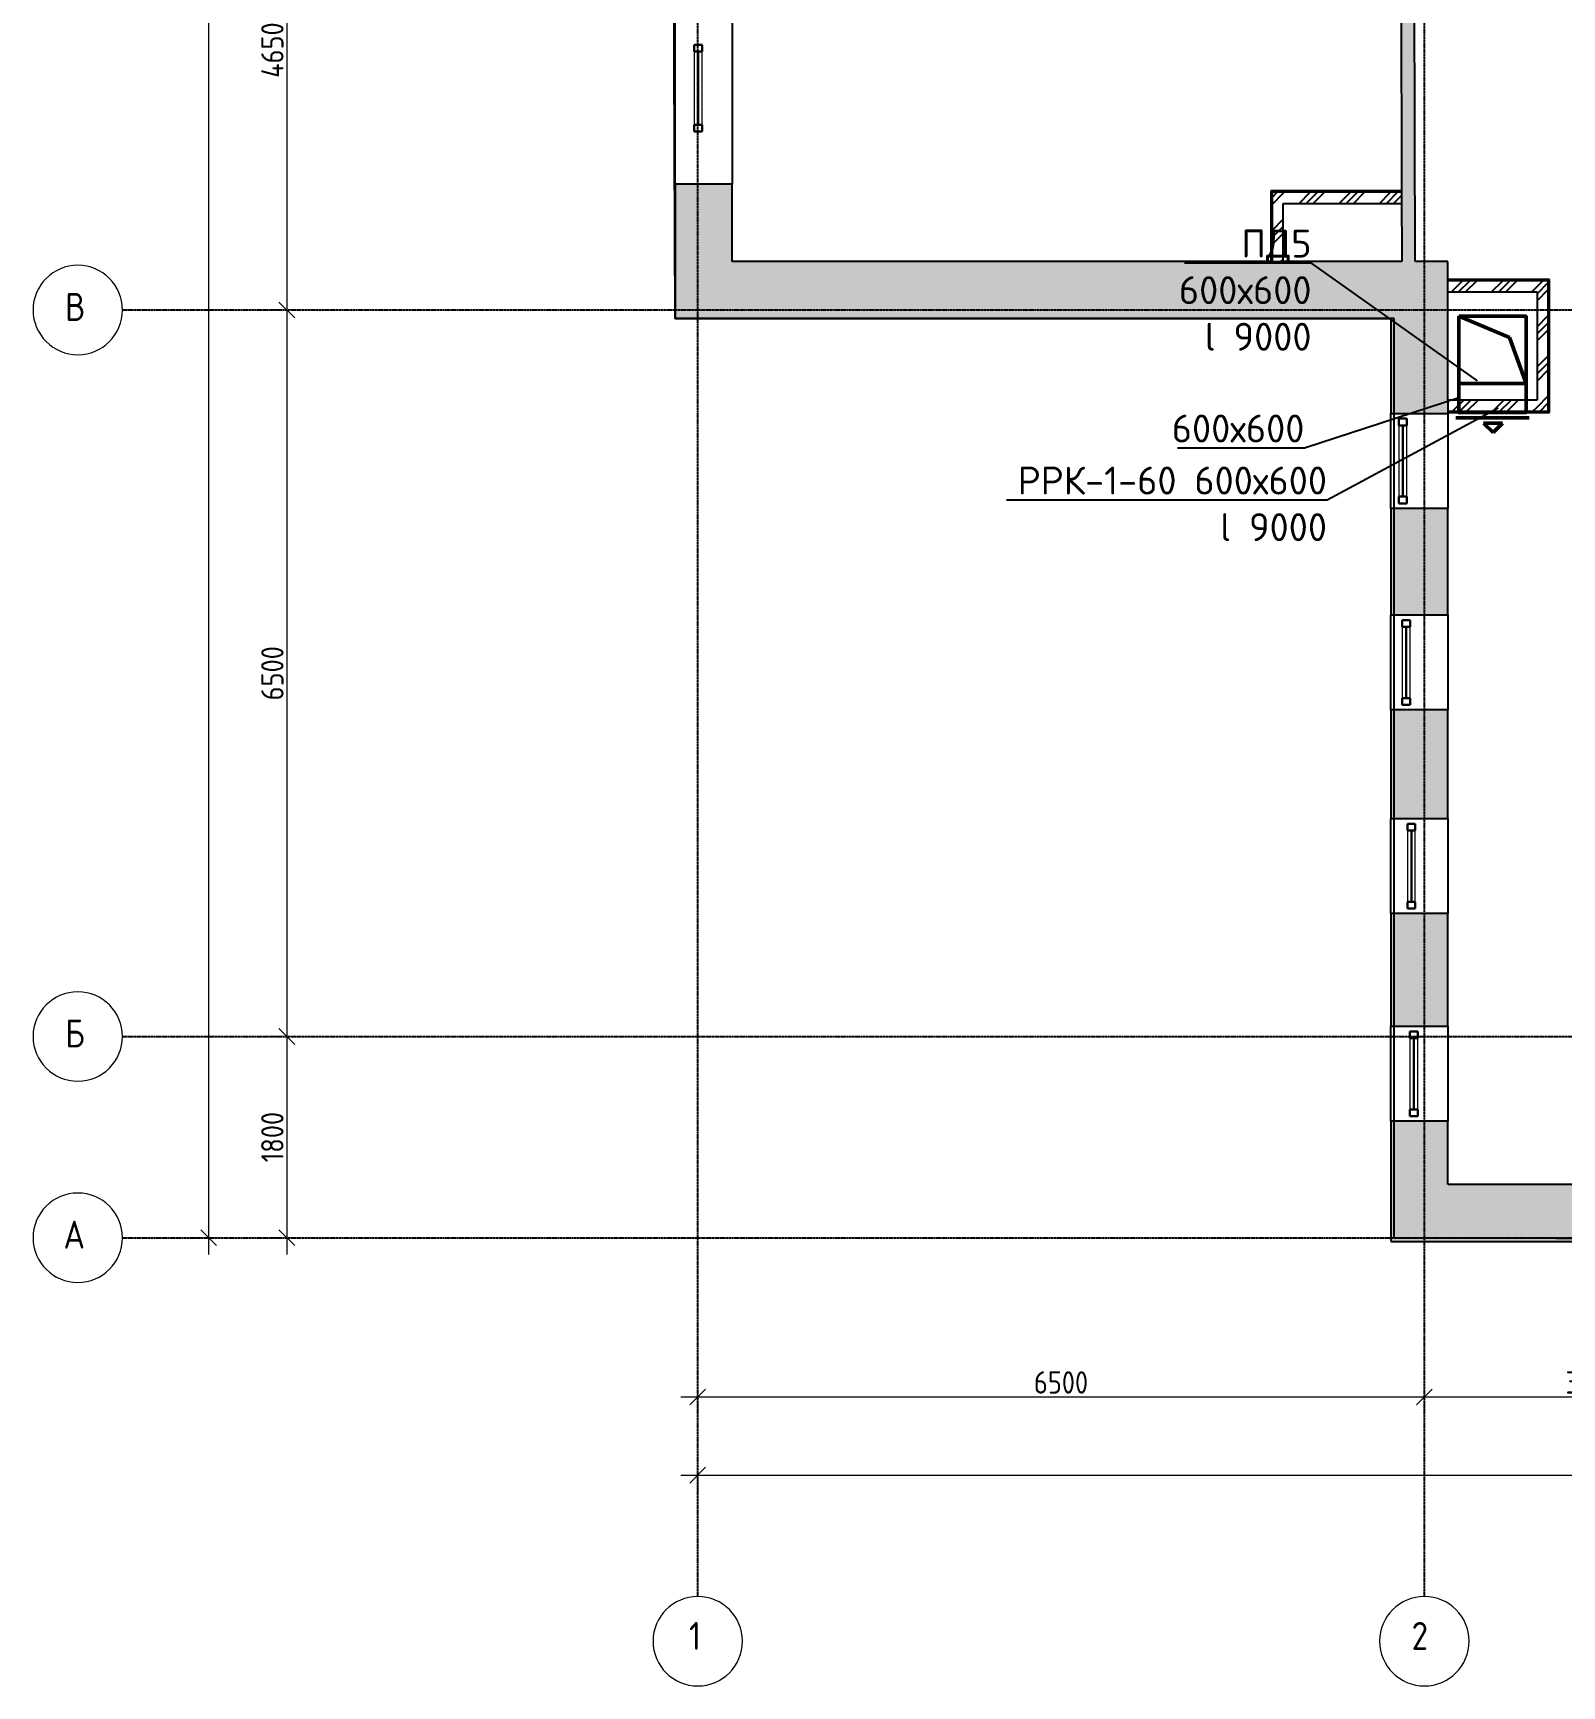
# Model space of a CAD drawing. Header units: millimetres. Extents: x -99936 to 523262, y -63190 to 327013.
# Drawn here: x 310868 to 324545, y -3553 to 11234 of the extents above; entities that cross this region are included whole.
import ezdxf
from ezdxf import colors
from ezdxf.entities.mleader import LeaderData, LeaderLine
from ezdxf.math import Vec2, Vec3

# ---------------------------------------------------------------- set-up
doc = ezdxf.new("R2010")
doc.units = ezdxf.units.MM
doc.linetypes.add('ADSK_Линия сетки', pattern=[25, 20, -2.5, 0, -2.5])
doc.linetypes.add('ADSK_Снесено', pattern=[4.5, 3, -1.5])
for name, color, linetype, lineweight, true_color in [('_ Окна', 5, 'Continuous', 30, 0x0000ff), ('Стены внутренние', 5, 'Continuous', 18, 0x0000ff), ('Стены наружные', 1, 'ADSK_Снесено', 18, 0xff0000)]:
    doc.layers.add(name, color=color, linetype=linetype, lineweight=lineweight, true_color=true_color)
for name, color, linetype, lineweight in [('Окна', 251, 'Continuous', 18), ('Оси', 7, 'Continuous', 9), ('ПОДПОР', 1, 'Continuous', 50)]:
    doc.layers.add(name, color=color, linetype=linetype, lineweight=lineweight)
doc.styles.add('GOST Common_1', font='GOST Common_0.ttf', dxfattribs={"width": 0.9, "height": 200})
doc.styles.add('ISOCPEUR', font='isocpeur.ttf', dxfattribs={"height": 250})
doc.dimstyles.new('ADSK_Основной_2_5_мм', dxfattribs={"dimscale": 304.8, "dimtxt": 251.428749, "dimasz": 0.463911, "dimexe": 0.492126, "dimexo": 0.492126, "dimgap": 0.098425, "dimtad": 1, "dimdec": 1, "dimrnd": 0.1, "dimdsep": 46, "dimtxsty": 'GOST Common_1', "dimblk1": 'OBLIQUE', "dimblk2": 'OBLIQUE', "dimsah": 1, "dimcen": 0.09, "dimdle": 0.492126, "dimazin": 2, "dimtfac": 1, "dimtdec": 4, "dimtix": 1, "dimtmove": 0, "dimatfit": 3, "dimfxl": 1, "dimtvp": 1, "dimtfill": 1, "dimtolj": 1, "dimtzin": 0, "dimlwd": 20, "dimlwe": 20, "dimarcsym": 2})
pattern_1 = [(45, (322754.53, 150), (-179.605, 179.605), []), (45, (322818.03, 150), (0, 359.21), []), (45, (322691.03, 150), (0, 359.21), [])]

# ---------------------------------------------------------------- blocks, each defined once
blk = doc.blocks.new('Витраж-тент со смещением вовне - 60мм 30 сдвиг-V7-04 План 4-го этажа')
at = {"layer": '_ Окна'}
for p, q in [((-379, 25), (-379, -45)), ((-379, 25), (-319, 25)), ((-379, -45), (-379, 25)), ((-319, 25), (-319, -45)), ((379, 25), (319, 25)), ((319, 25), (319, -45)), ((379, -45), (379, 25)), ((379, -45), (379, 25)), ((-319, -45), (-379, -45)), ((-319, -10), (319, -10)), ((319, -45), (379, -45))]:
    blk.add_line(p, q, dxfattribs=at)
at = {"layer": 'Окна'}
for p, q in [((319, 25), (-319, 25)), ((-319, -45), (319, -45))]:
    blk.add_line(p, q, dxfattribs=at)
blk = doc.blocks.new('Витраж-тент со смещением вовне - 60мм 30 сдвиг-1466967-04 План 4-го этажа')
at = {"layer": '_ Окна'}
for p, q in [((-387.5, 25), (-387.5, -45)), ((-387.5, 25), (-327.5, 25)), ((-387.5, -45), (-387.5, 25)), ((-327.5, 25), (-327.5, -45)), ((387.5, 25), (327.5, 25)), ((327.5, 25), (327.5, -45)), ((387.5, -45), (387.5, 25)), ((387.5, -45), (387.5, 25)), ((-327.5, -45), (-387.5, -45)), ((-327.5, -10), (327.5, -10)), ((327.5, -45), (387.5, -45))]:
    blk.add_line(p, q, dxfattribs=at)
at = {"layer": 'Окна'}
for p, q in [((327.5, 25), (-327.5, 25)), ((-327.5, -45), (327.5, -45))]:
    blk.add_line(p, q, dxfattribs=at)
blk = doc.blocks.new('Ось сетки - Круг_Ø8 мм-6577-04 План 4-го этажа')
at = {"layer": 'Оси', "lineweight": 20}
for start, end in [(360, 180), (180, 360)]:
    blk.add_arc((0, 0), 4, start, end, dxfattribs=at)
blk = doc.blocks.new('_Oblique')
at = {"color": 0, "linetype": 'ByBlock', "lineweight": -2}
blk.add_line((-0.5, -0.5), (0.5, 0.5), dxfattribs=at)
blk = doc.blocks.new('*D2009')
at = {"color": 0, "lineweight": 20, "transparency": 16777216}
for p, q in [((316664, -968), (323464, -968)), ((316814, -1018), (316814, -1118)), ((323314, -1018), (323314, -1118))]:
    blk.add_line(p, q, dxfattribs=at)
at = {"layer": 'Defpoints', "color": 0, "transparency": 16777216}
for p in [(316814, -868), (323314, -868), (323314, -968)]:
    blk.add_point(p, dxfattribs=at)
at = {"color": 0, "lineweight": 20, "transparency": 16777216, "xscale": 141.4, "yscale": 141.4, "zscale": 141.4, "rotation": 180}
blk.add_blockref('_Oblique', (316814, -968), dxfattribs=at)
at = {"color": 0, "lineweight": 20, "transparency": 16777216, "xscale": 141.4, "yscale": 141.4, "zscale": 141.4}
blk.add_blockref('_Oblique', (323314, -968), dxfattribs=at)
at = {"color": 0, "lineweight": 25, "transparency": 16777216, "insert": (320064, -838), "char_height": 200, "width": 756.84, "attachment_point": 5, "style": 'GOST Common_1', "bg_fill": 3, "box_fill_scale": 1.1, "bg_fill_color": 256, "bg_fill_true_color": 13158600, "bg_fill_transparency": 0}
blk.add_mtext('\\A1;6500', dxfattribs=at)
blk = doc.blocks.new('*D2010')
at = {"color": 0, "lineweight": 20, "transparency": 16777216}
for p, q in [((323164, -968), (326464, -968)), ((323314, -1018), (323314, -1118)), ((326314, -1018), (326314, -1118))]:
    blk.add_line(p, q, dxfattribs=at)
at = {"layer": 'Defpoints', "color": 0, "transparency": 16777216}
for p in [(323314, -868), (326314, -868), (326314, -968)]:
    blk.add_point(p, dxfattribs=at)
at = {"color": 0, "lineweight": 20, "transparency": 16777216, "xscale": 141.4, "yscale": 141.4, "zscale": 141.4, "rotation": 180}
blk.add_blockref('_Oblique', (323314, -968), dxfattribs=at)
at = {"color": 0, "lineweight": 20, "transparency": 16777216, "xscale": 141.4, "yscale": 141.4, "zscale": 141.4}
blk.add_blockref('_Oblique', (326314, -968), dxfattribs=at)
at = {"color": 0, "lineweight": 25, "transparency": 16777216, "insert": (324814, -838), "char_height": 200, "width": 756.84, "attachment_point": 5, "style": 'GOST Common_1', "bg_fill": 3, "box_fill_scale": 1.1, "bg_fill_color": 256, "bg_fill_true_color": 13158600, "bg_fill_transparency": 0}
blk.add_mtext('\\A1;3000', dxfattribs=at)
blk = doc.blocks.new('*D2023')
at = {"color": 0, "lineweight": 20, "transparency": 16777216}
for p, q in [((313139, 13557), (313139, 8607)), ((313089, 13407), (312989, 13407)), ((313089, 8757), (312989, 8757))]:
    blk.add_line(p, q, dxfattribs=at)
at = {"layer": 'Defpoints', "color": 0, "transparency": 16777216}
for p in [(313239, 13407), (313139, 8757), (313239, 8757)]:
    blk.add_point(p, dxfattribs=at)
at = {"color": 0, "lineweight": 20, "transparency": 16777216, "xscale": 141.4, "yscale": 141.4, "zscale": 141.4}
for p, rotation in [((313139, 13407), 90), ((313139, 8757), 270)]:
    blk.add_blockref('_Oblique', p, dxfattribs=dict(at, rotation=rotation))
at = {"color": 0, "lineweight": 25, "transparency": 16777216, "insert": (313009, 11082), "char_height": 200, "width": 782.41, "attachment_point": 5, "rotation": 90, "style": 'GOST Common_1', "bg_fill": 3, "box_fill_scale": 1.1, "bg_fill_color": 256, "bg_fill_true_color": 13158600, "bg_fill_transparency": 0}
blk.add_mtext('\\A1;4650', dxfattribs=at)
blk = doc.blocks.new('*D2024')
at = {"color": 0, "lineweight": 20, "transparency": 16777216}
for p, q in [((313139, 8907), (313139, 2107)), ((313089, 8757), (312989, 8757)), ((313089, 2257), (312989, 2257))]:
    blk.add_line(p, q, dxfattribs=at)
at = {"layer": 'Defpoints', "color": 0, "transparency": 16777216}
for p in [(313239, 8757), (313139, 2257), (313239, 2257)]:
    blk.add_point(p, dxfattribs=at)
at = {"color": 0, "lineweight": 20, "transparency": 16777216, "xscale": 141.4, "yscale": 141.4, "zscale": 141.4}
for p, rotation in [((313139, 8757), 90), ((313139, 2257), 270)]:
    blk.add_blockref('_Oblique', p, dxfattribs=dict(at, rotation=rotation))
at = {"color": 0, "lineweight": 25, "transparency": 16777216, "insert": (313009, 5507), "char_height": 200, "width": 756.84, "attachment_point": 5, "rotation": 90, "style": 'GOST Common_1', "bg_fill": 3, "box_fill_scale": 1.1, "bg_fill_color": 256, "bg_fill_true_color": 13158600, "bg_fill_transparency": 0}
blk.add_mtext('\\A1;6500', dxfattribs=at)
blk = doc.blocks.new('*D2025')
at = {"color": 0, "lineweight": 20, "transparency": 16777216}
for p, q in [((313139, 2407), (313139, 307)), ((313089, 2257), (312989, 2257)), ((313089, 457), (312989, 457))]:
    blk.add_line(p, q, dxfattribs=at)
at = {"layer": 'Defpoints', "color": 0, "transparency": 16777216}
for p in [(313239, 2257), (313139, 457), (313239, 457)]:
    blk.add_point(p, dxfattribs=at)
at = {"color": 0, "lineweight": 20, "transparency": 16777216, "xscale": 141.4, "yscale": 141.4, "zscale": 141.4}
for p, rotation in [((313139, 2257), 90), ((313139, 457), 270)]:
    blk.add_blockref('_Oblique', p, dxfattribs=dict(at, rotation=rotation))
at = {"color": 0, "lineweight": 25, "transparency": 16777216, "insert": (313009, 1357), "char_height": 200, "width": 700.59, "attachment_point": 5, "rotation": 90, "style": 'GOST Common_1', "bg_fill": 3, "box_fill_scale": 1.1, "bg_fill_color": 256, "bg_fill_true_color": 13158600, "bg_fill_transparency": 0}
blk.add_mtext('\\A1;1800', dxfattribs=at)
blk = doc.blocks.new('*D2026')
at = {"color": 0, "lineweight": 20, "transparency": 16777216}
for p, q in [((312439, 43657), (312439, 307)), ((312389, 43507), (312289, 43507)), ((312389, 457), (312289, 457))]:
    blk.add_line(p, q, dxfattribs=at)
at = {"layer": 'Defpoints', "color": 0, "transparency": 16777216}
for p in [(312539, 43507), (312439, 457), (312539, 457)]:
    blk.add_point(p, dxfattribs=at)
at = {"color": 0, "lineweight": 20, "transparency": 16777216, "xscale": 141.4, "yscale": 141.4, "zscale": 141.4}
for p, rotation in [((312439, 43507), 90), ((312439, 457), 270)]:
    blk.add_blockref('_Oblique', p, dxfattribs=dict(at, rotation=rotation))
at = {"color": 0, "lineweight": 25, "transparency": 16777216, "insert": (312309, 21982), "char_height": 200, "width": 971.62, "attachment_point": 5, "rotation": 90, "style": 'GOST Common_1', "bg_fill": 3, "box_fill_scale": 1.1, "bg_fill_color": 256, "bg_fill_true_color": 13158600, "bg_fill_transparency": 0}
blk.add_mtext('\\A1;43050', dxfattribs=at)
blk = doc.blocks.new('*D2027')
at = {"color": 0, "lineweight": 20, "transparency": 16777216}
for p, q in [((316664, -1668), (378814, -1668)), ((316814, -1718), (316814, -1818)), ((378664, -1718), (378664, -1818))]:
    blk.add_line(p, q, dxfattribs=at)
at = {"layer": 'Defpoints', "color": 0, "transparency": 16777216}
for p in [(316814, -1568), (378664, -1568), (378664, -1668)]:
    blk.add_point(p, dxfattribs=at)
at = {"color": 0, "lineweight": 20, "transparency": 16777216, "xscale": 141.4, "yscale": 141.4, "zscale": 141.4, "rotation": 180}
blk.add_blockref('_Oblique', (316814, -1668), dxfattribs=at)
at = {"color": 0, "lineweight": 20, "transparency": 16777216, "xscale": 141.4, "yscale": 141.4, "zscale": 141.4}
blk.add_blockref('_Oblique', (378664, -1668), dxfattribs=at)
at = {"color": 0, "lineweight": 25, "transparency": 16777216, "insert": (347739, -1538), "char_height": 200, "width": 889.8, "attachment_point": 5, "style": 'GOST Common_1', "bg_fill": 3, "box_fill_scale": 1.1, "bg_fill_color": 256, "bg_fill_true_color": 13158600, "bg_fill_transparency": 0}
blk.add_mtext('\\A1;61850', dxfattribs=at)

msp = doc.modelspace()

# ---------------------------------------------------------------- hatches: boundary and pattern name
at = {"layer": 'Стены внутренние', "lineweight": 25, "true_color": 0x636466}
msp.add_hatch(color=251, dxfattribs=at).paths.add_polyline_path([(323232.77, 9189.252), (323223.904, 12521.951), (323103.904, 12521.626), (323112.769, 9189.252)])
h = msp.add_hatch(dxfattribs=at)
h.set_pattern_fill('FP_1', color=251, style=0, pattern_type=2)
h.set_pattern_definition(pattern_1)
h.paths.add_polyline_path([(321951.767, 9189.252), (322051.767, 9189.252), (322051.767, 9810.337), (321951.767, 9810.337), (321951.767, 9683.52)])
h = msp.add_hatch(dxfattribs=at)
h.set_pattern_fill('FP_1', color=251, style=0, pattern_type=2)
h.set_pattern_definition(pattern_1)
h.paths.add_polyline_path([(323103.904, 9710.337), (323111.383, 9710.337), (323111.117, 9810.337), (322051.767, 9810.337), (322051.767, 9710.337)])
h = msp.add_hatch(dxfattribs=at)
h.set_pattern_fill('FP_1', color=251, style=0, pattern_type=2)
h.set_pattern_definition(pattern_1)
h.paths.add_polyline_path([(324322.913, 8918.061), (324322.913, 9018.061), (323525.328, 9018.061), (323525.328, 8918.061)])
h = msp.add_hatch(dxfattribs=at)
h.set_pattern_fill('FP_1', color=251, style=0, pattern_type=2)
h.set_pattern_definition(pattern_1)
h.paths.add_polyline_path([(324422.913, 7851.385), (324422.913, 9018.061), (324322.913, 9018.061), (324322.913, 7851.385)])
h = msp.add_hatch(dxfattribs=at)
h.set_pattern_fill('FP_1', color=251, style=0, pattern_type=2)
h.set_pattern_definition(pattern_1)
h.paths.add_polyline_path([(324322.913, 7851.385), (324322.913, 7951.385), (323525.328, 7951.385), (323525.328, 7851.385)])
at = {"layer": 'Стены наружные', "lineweight": 25, "true_color": 0x636466}
h = msp.add_hatch(color=251, dxfattribs=at)
h.paths.add_polyline_path([(316966.826, 9189.252), (317123.493, 9189.252), (317123.493, 9883.906), (316613.493, 9883.906), (316613.493, 9189.252)])
h.paths.add_polyline_path([(317006.905, 11613.906), (317123.493, 11613.906), (317123.493, 12672.432), (316613.493, 12672.432), (316613.493, 11613.906), (316966.826, 11613.906)])
h.paths.add_polyline_path([(316613.493, 13522.432), (317123.493, 13522.432), (317123.493, 14509.743), (316613.493, 14509.743)])
h.paths.add_polyline_path([(317123.493, 15359.743), (317123.493, 16363.742), (316613.493, 16363.742), (316613.493, 15359.743), (316990.35, 15359.743)])
h.paths.add_polyline_path([(317123.493, 17213.742), (317123.493, 18225.533), (316613.493, 18225.533), (316613.493, 17213.742), (316982.157, 17213.742)])
h.paths.add_polyline_path([(316613.493, 19955.533), (317123.493, 19955.533), (317123.493, 21135.083), (316613.493, 21135.083)])
for points in [[(323352.52, 8679.252), (323525.328, 8679.252), (323525.328, 9189.252), (316613.493, 9189.252), (316613.493, 8679.252), (323270.162, 8679.252)], [(323525.328, 422.021), (331027.532, 422.021), (331027.532, 932.021), (323525.328, 932.021), (323525.328, 805.418)]]:
    msp.add_hatch(color=251, dxfattribs=at).paths.add_polyline_path(points)
h = msp.add_hatch(color=251, dxfattribs=at)
h.paths.add_polyline_path([(323457.147, 422.021), (323525.328, 422.021), (323525.328, 1498.762), (323015.328, 1498.762), (323015.328, 422.021), (323352.52, 422.021)])
h.paths.add_polyline_path([(323525.328, 2348.762), (323525.328, 3356.061), (323015.328, 3356.061), (323015.328, 2348.762), (323457.147, 2348.762)])
h.paths.add_polyline_path([(323410.138, 4206.061), (323525.328, 4206.061), (323525.328, 5178.612), (323015.328, 5178.612), (323015.328, 4206.061), (323352.52, 4206.061)])
h.paths.add_polyline_path([(323525.328, 6028.612), (323525.328, 6980.722), (323015.328, 6980.722), (323015.328, 6028.612), (323457.147, 6028.612)])
h.paths.add_polyline_path([(323352.52, 7830.722), (323525.328, 7830.722), (323525.328, 8679.252), (323015.328, 8679.252), (323015.328, 7830.722), (323265.59, 7830.722)])

# ---------------------------------------------------------------- linework, layer by layer
at = {"color": 251, "lineweight": 25, "true_color": 0x636466}
msp.add_lwpolyline([(323045.033, 8679.252), (316613.493, 8679.252), (316475.783, 43878.869), (326698.034, 43878.869), (326698.034, 21068.632), (326084.629, 21068.632), (326136.168, 13231.218)], dxfattribs=at)
at = {"layer": 'ПОДПОР'}
for p, q in [((324074.622, 8512.121), (323624.12, 8700.574)), ((324224.12, 8100.574), (324074.622, 8512.121)), ((324252.377, 7792.354), (323595.864, 7792.354)), ((324012.968, 7744.789), (323844.75, 7744.789)), ((323844.75, 7744.789), (323928.859, 7660.68)), ((323928.859, 7660.68), (324012.968, 7744.789))]:
    msp.add_line(p, q, dxfattribs=at)
for points in [[(323624.12, 8700.574), (324224.12, 8700.574), (324224.12, 8100.574), (323624.12, 8100.574)], [(323624.12, 8100.574), (324224.12, 8100.574), (324224.12, 7839.385), (323624.12, 7839.385)]]:
    msp.add_lwpolyline(points, close=True, dxfattribs=at)
at = {"layer": 'Стены внутренние', "color": 251, "lineweight": 25, "true_color": 0x636466}
for p, q in [((323103.904, 12521.632), (323111.085, 9822.337)), ((323232.77, 9189.252), (323223.904, 12521.951)), ((321939.767, 9822.337), (321939.767, 9189.252)), ((323111.085, 9822.337), (321939.767, 9822.337)), ((323111.09, 9820.337), (323112.769, 9189.252)), ((322051.767, 9189.252), (322051.767, 9710.337)), ((322051.767, 9710.337), (323111.383, 9710.337)), ((321941.767, 9189.252), (322051.767, 9189.252)), ((324434.913, 9030.061), (323525.328, 9030.061)), ((324434.913, 7839.385), (324434.913, 9030.061)), ((323525.328, 8918.061), (324322.913, 8918.061)), ((324322.913, 8918.061), (324322.913, 7951.385)), ((324322.913, 7951.385), (323525.328, 7951.385)), ((323525.328, 7951.385), (323525.328, 7841.385)), ((323525.328, 7839.385), (324434.913, 7839.385))]:
    msp.add_line(p, q, dxfattribs=at)
at = {"layer": 'Стены наружные', "color": 251, "lineweight": 25, "true_color": 0x636466}
for p, q in [((316613.493, 9883.906), (316613.493, 11613.906)), ((317123.493, 11613.906), (317123.493, 9883.906)), ((316613.493, 9883.906), (316613.493, 8679.252)), ((317123.493, 9883.906), (316613.493, 9883.906)), ((317123.493, 9189.252), (317123.493, 9883.906)), ((323111.09, 9820.337), (321939.767, 9820.337)), ((321941.767, 9822.337), (321941.767, 9189.252)), ((321951.767, 9820.337), (321951.767, 9822.337)), ((321951.767, 9810.337), (321951.767, 9189.252)), ((323111.117, 9810.337), (321951.767, 9810.337)), ((323111.09, 9820.337), (323111.085, 9822.337)), ((321939.767, 9189.252), (317123.493, 9189.252)), ((321939.767, 9189.252), (321941.767, 9189.252)), ((323112.769, 9189.252), (322051.767, 9189.252)), ((323525.328, 9189.252), (323232.77, 9189.252)), ((323525.328, 7951.385), (323525.328, 9189.252)), ((324434.913, 9028.061), (323525.328, 9028.061)), ((324422.913, 9030.061), (324422.913, 9028.061)), ((324432.913, 7839.385), (324432.913, 9030.061)), ((324422.913, 9018.061), (323525.328, 9018.061)), ((324422.913, 7851.385), (324422.913, 9018.061)), ((316613.493, 8679.252), (323015.328, 8679.252)), ((323015.328, 8679.252), (323015.328, 7830.722)), ((323525.328, 7851.385), (324422.913, 7851.385)), ((323525.328, 7841.385), (323525.328, 7839.385)), ((323525.328, 7841.385), (324434.913, 7841.385)), ((323525.328, 7830.722), (323525.328, 7839.385)), ((324422.913, 7841.385), (324422.913, 7839.385)), ((323015.328, 7830.722), (323525.328, 7830.722)), ((323015.328, 6980.722), (323015.328, 7830.722)), ((323525.328, 7830.722), (323525.328, 6980.722)), ((323015.328, 6980.722), (323015.328, 6028.612)), ((323525.328, 6980.722), (323015.328, 6980.722)), ((323525.328, 6028.612), (323525.328, 6980.722)), ((323015.328, 6028.612), (323525.328, 6028.612)), ((323015.328, 5178.612), (323015.328, 6028.612)), ((323525.328, 6028.612), (323525.328, 5178.612)), ((323015.328, 5178.612), (323015.328, 4206.061)), ((323525.328, 5178.612), (323015.328, 5178.612)), ((323525.328, 4206.061), (323525.328, 5178.612)), ((323015.328, 4206.061), (323525.328, 4206.061)), ((323015.328, 3356.061), (323015.328, 4206.061)), ((323525.328, 4206.061), (323525.328, 3356.061)), ((323015.328, 3356.061), (323015.328, 2348.762)), ((323525.328, 3356.061), (323015.328, 3356.061)), ((323525.328, 2348.762), (323525.328, 3356.061)), ((323015.328, 2348.762), (323525.328, 2348.762)), ((323015.328, 1498.762), (323015.328, 2348.762)), ((323525.328, 2348.762), (323525.328, 1498.762)), ((323015.328, 1498.762), (323015.328, 422.021)), ((323525.328, 1498.762), (323015.328, 1498.762)), ((323525.328, 932.021), (323525.328, 1498.762)), ((328241.41, 932.021), (323525.328, 932.021)), ((323015.328, 422.021), (331027.532, 422.021))]:
    msp.add_line(p, q, dxfattribs=at)

# ---------------------------------------------------------------- block references
at = {"lineweight": 25, "xscale": 99.99999999999993, "yscale": 99.99999999999993, "zscale": 99.99999999999993, "rotation": 269.9999999999994}
for p in [(311268.31, 8756.788), (311268.31, 2256.788), (311268.31, 456.788)]:
    msp.add_blockref('Ось сетки - Круг_Ø8 мм-6577-04 План 4-го этажа', p, dxfattribs=at)
at = {"lineweight": 25, "xscale": 99.99999999999993, "yscale": 99.99999999999993, "zscale": 99.99999999999993}
for p in [(316814.445, -3153.384), (323314.445, -3153.384)]:
    msp.add_blockref('Ось сетки - Круг_Ø8 мм-6577-04 План 4-го этажа', p, dxfattribs=at)
at = {"layer": '_ Окна', "color": 251, "lineweight": 25, "true_color": 0x636466}
for name, p, rotation in [('Витраж-тент со смещением вовне - 60мм 30 сдвиг-1466967-04 План 4-го этажа', (316808.517, 10741.406), 90.00000000000014), ('Витраж-тент со смещением вовне - 60мм 30 сдвиг-V7-04 План 4-го этажа', (323112.066, 7405.722), 89.99999999999993), ('Витраж-тент со смещением вовне - 60мм 30 сдвиг-V7-04 План 4-го этажа', (323141.543, 5603.612), 89.99999999999993), ('Витраж-тент со смещением вовне - 60мм 30 сдвиг-V7-04 План 4-го этажа', (323188.552, 3781.061), 89.99999999999993), ('Витраж-тент со смещением вовне - 60мм 30 сдвиг-V7-04 План 4-го этажа', (323210.523, 1923.762), 89.99999999999993)]:
    msp.add_blockref(name, p, dxfattribs=dict(at, rotation=rotation))

# ---------------------------------------------------------------- texts
at = {"lineweight": 25, "char_height": 250, "attachment_point": 1, "style": 'ISOCPEUR'}
for s, insert, width in [('\\fGOST Common|b0|i0|c204|p34|;\\W.9;В', (311154.987, 8909.375), 310.25306), ('\\fGOST Common|b0|i0|c204|p34|;\\W.9;Б', (311154.987, 2409.375), 310.25306), ('\\fGOST Common|b0|i0|c204|p34|;\\W.9;А', (311140.137, 609.375), 346.329), ('\\fGOST Common|b0|i0|c204|p34|;\\W.9;1', (316736.214, -2980.85), 187.59487), ('\\fGOST Common|b0|i0|c204|p34|;\\W.9;2', (323200.664, -2980.85), 274.17712)]:
    msp.add_mtext(s, dxfattribs=dict(at, insert=insert, width=width))

# ---------------------------------------------------------------- dimensions: what is measured, and where the dimension line sits
at = {"lineweight": 25}
for base, p1, p2, override, picture, middle in [((312439.325, 456.788), (312539.31, 43506.788), (312539.31, 456.788), {"dimpost": '<>', "dimfxl": 43050}, '*D2026', (312309.325, 21981.788)), ((313139.325, 8756.788), (313239.31, 13406.788), (313239.31, 8756.788), {"dimpost": '<>', "dimfxl": 4650}, '*D2023', (313009.325, 11081.788))]:
    dim = msp.add_linear_dim(base=base, p1=p1, p2=p2, angle=90, dimstyle='ADSK_Основной_2_5_мм', override=override, dxfattribs=at)
    dim.commit()
    dim.dimension.update_dxf_attribs({"geometry": picture, "text_midpoint": middle})
for base, p1, p2, override, picture, middle in [((323314.445, -967.894), (316814.445, -867.909), (323314.445, -867.909), {"dimpost": '<>', "dimfxl": 6500}, '*D2009', (320064.445, -837.894)), ((378664.445, -1667.894), (316814.445, -1567.909), (378664.445, -1567.909), {"dimpost": '<>', "dimfxl": 61850}, '*D2027', (347739.445, -1537.894))]:
    dim = msp.add_linear_dim(base=base, p1=p1, p2=p2, dimstyle='ADSK_Основной_2_5_мм', override=override, dxfattribs=at)
    dim.commit()
    dim.dimension.update_dxf_attribs({"geometry": picture, "text_midpoint": middle})

# ---------------------------------------------------------------- leaders
ml = msp.add_multileader_mtext('Standard')
ml.set_content('ПД5\\P600х600\\Pl 9000', color=256, style='ISOCPEUR')
ml.set_leader_properties()
ml.build(insert=Vec2(0, 0))
ml.multileader.update_dxf_attribs({"text_left_attachment_type": 6, "text_right_attachment_type": 6, "dogleg_length": 0.36, "arrow_head_size": 0.18})
ctx = ml.context
ctx.base_point, ctx.char_height, ctx.arrow_head_size, ctx.landing_gap_size, ctx.plane_origin = Vec3(321130.067, 9176.069), 250, 0.18, 0.09, Vec3(323589.636, 8123.202)
ctx.left_attachment, ctx.right_attachment, ctx.text_align_type = 6, 6, 2
notes = []
notes.append((ctx, [(0, (1, 1, 0), (322305.607, 9176.069), (-1, 0), 0.36, [(0, [(323789.636, 8123.202)], 0, [])])]))
ctx.mtext.insert, ctx.mtext.width, ctx.mtext.alignment, ctx.mtext.flow_direction = Vec3(322305.157, 9476.069), 1124.15598, 3, 5
ml = msp.add_multileader_mtext('Standard')
ml.set_content('РРК-1-60 600х600\\Pl 9000', color=256, style='ISOCPEUR')
ml.set_leader_properties()
ml.build(insert=Vec2(0, 0))
ml.multileader.update_dxf_attribs({"text_left_attachment_type": 6, "text_right_attachment_type": 6, "dogleg_length": 0.36, "arrow_head_size": 0.18})
ctx = ml.context
ctx.base_point, ctx.char_height, ctx.arrow_head_size, ctx.landing_gap_size, ctx.plane_origin = Vec3(319693.351, 7055.888), 250, 0.18, 0.09, Vec3(324479.987, 8817.836)
ctx.left_attachment, ctx.right_attachment, ctx.text_align_type = 6, 6, 2
notes.append((ctx, [(1, (1, 1, 0), (322443.891, 7055.888), (-1, 0), 0.36, [(0, [(323974.12, 7878.767)], 0, [])])]))
ctx.mtext.insert, ctx.mtext.alignment, ctx.mtext.flow_direction = Vec3(322443.441, 7355.888), 3, 5
ml = msp.add_multileader_mtext('Standard')
ml.set_content('600х600', color=256, style='ISOCPEUR')
ml.set_leader_properties()
ml.build(insert=Vec2(0, 0))
ml.multileader.update_dxf_attribs({"text_left_attachment_type": 6, "text_right_attachment_type": 6, "dogleg_length": 0.36, "arrow_head_size": 0.18})
ctx = ml.context
ctx.base_point, ctx.char_height, ctx.arrow_head_size, ctx.landing_gap_size, ctx.plane_origin = Vec3(321066.322, 7521.584), 250, 0.18, 0.09, Vec3(323424.12, 7969.98)
ctx.left_attachment, ctx.right_attachment, ctx.text_align_type = 6, 6, 2
notes.append((ctx, [(0, (1, 1, 0), (322241.862, 7521.584), (-1, 0), 0.36, [(0, [(323624.12, 7969.98)], 0, [])])]))
ctx.mtext.insert, ctx.mtext.width, ctx.mtext.alignment, ctx.mtext.flow_direction = Vec3(322241.412, 7821.584), 1124.15598, 3, 5
for ctx, leaders in notes:
    for number, flags, end, landing, length, lines in leaders:
        leader = LeaderData()
        leader.index, (leader.has_last_leader_line, leader.has_dogleg_vector, leader.attachment_direction) = number, flags
        leader.last_leader_point, leader.dogleg_vector, leader.dogleg_length = Vec3(end), Vec3(landing), length
        for number, points, colour, breaks in lines:
            line = LeaderLine()
            line.index, line.vertices, line.color, line.breaks = number, Vec3.list(points), colors.encode_raw_color(colour), breaks
            leader.lines.append(line)
        ctx.leaders.append(leader)

# ---------------------------------------------------------------- next in the draw order: linework, layer by layer
at = {"linetype": 'ADSK_Линия сетки', "lineweight": 25}
msp.add_line((316814.445, -2753.384), (316814.445, 44571.852), dxfattribs=at)

# ---------------------------------------------------------------- next in the draw order: dimensions: what is measured, and where the dimension line sits
at = {"lineweight": 25}
dim = msp.add_linear_dim(base=(313139.325, 2256.788), p1=(313239.31, 8756.788), p2=(313239.31, 2256.788), angle=90, dimstyle='ADSK_Основной_2_5_мм', override={"dimpost": '<>', "dimfxl": 6500}, dxfattribs=at)
dim.commit()
dim.dimension.update_dxf_attribs({"geometry": '*D2024', "text_midpoint": (313009.325, 5506.788)})
dim = msp.add_linear_dim(base=(326314.445, -967.894), p1=(323314.445, -867.909), p2=(326314.445, -867.909), dimstyle='ADSK_Основной_2_5_мм', override={"dimpost": '<>', "dimfxl": 3000}, dxfattribs=at)
dim.commit()
dim.dimension.update_dxf_attribs({"geometry": '*D2010', "text_midpoint": (324814.445, -837.894)})

# ---------------------------------------------------------------- next in the draw order: linework, layer by layer
at = {"linetype": 'ADSK_Линия сетки', "lineweight": 25}
for p, q in [((323314.445, -2753.384), (323314.445, 44571.852)), ((311668.31, 8756.788), (379896.253, 8756.788))]:
    msp.add_line(p, q, dxfattribs=at)
at = {"color": 251, "lineweight": 25, "true_color": 0x636466}
msp.add_lwpolyline([(368787.747, 21084.059), (368787.747, 43909.207), (378787.152, 43909.207), (378968.484, 8682.302), (372687.935, 8682.302), (372687.935, 300.232), (364791.466, 300.232), (364791.466, 2256.788), (353990.508, 2336.478), (354090.93, 2335.737), (354090.93, -2582.567), (341727.178, -2582.567), (341727.178, 2336.478), (331027.532, 2336.478), (331027.532, 422.021), (323045.033, 456.788), (323045.033, 8679.252)], dxfattribs=at)

# ---------------------------------------------------------------- next in the draw order: dimensions: what is measured, and where the dimension line sits
at = {"lineweight": 25}
dim = msp.add_linear_dim(base=(313139.325, 456.788), p1=(313239.31, 2256.788), p2=(313239.31, 456.788), angle=90, dimstyle='ADSK_Основной_2_5_мм', override={"dimpost": '<>', "dimfxl": 1800}, dxfattribs=at)
dim.commit()
dim.dimension.update_dxf_attribs({"geometry": '*D2025', "text_midpoint": (313009.325, 1356.788)})

# ---------------------------------------------------------------- next in the draw order: linework, layer by layer
at = {"linetype": 'ADSK_Линия сетки', "lineweight": 25}
for p, q in [((311668.31, 2256.788), (379896.253, 2256.788)), ((311668.31, 456.788), (379896.253, 456.788))]:
    msp.add_line(p, q, dxfattribs=at)

doc.saveas('drawing.dxf')
